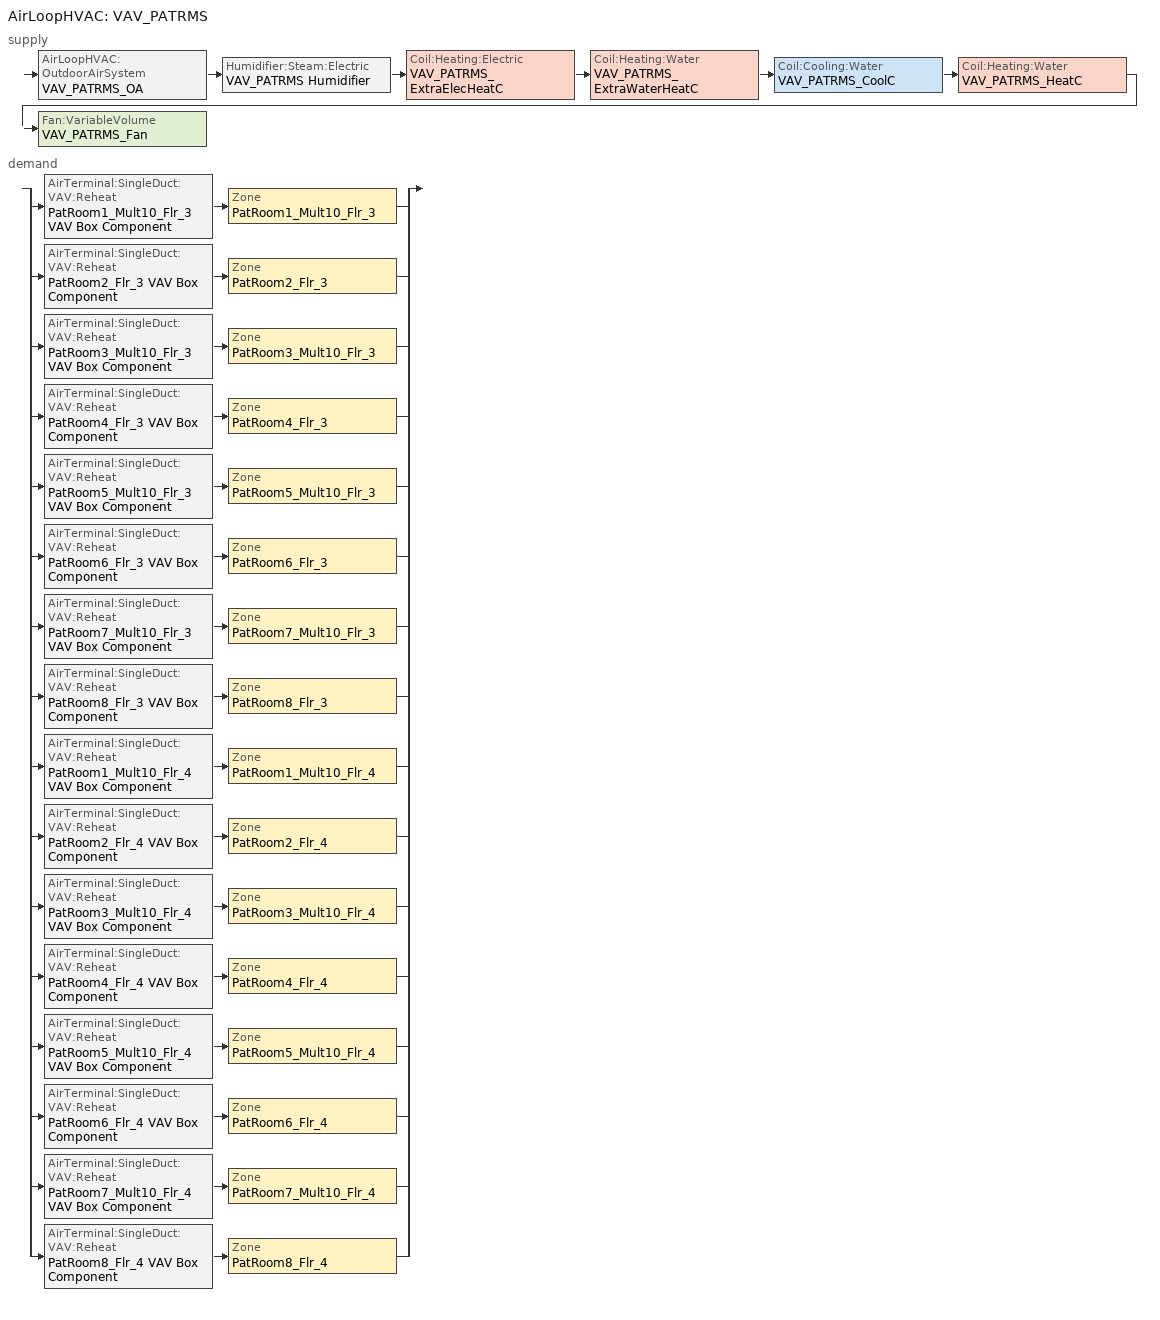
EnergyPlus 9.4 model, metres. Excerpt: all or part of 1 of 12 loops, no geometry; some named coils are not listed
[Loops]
AirLoopHVAC 'VAV_PATRMS'
 supply: AirLoopHVAC:OutdoorAirSystem 'VAV_PATRMS_OA' > Humidifier:Steam:Electric 'VAV_PATRMS Humidifier' > Coil:Heating:Electric 'VAV_PATRMS_ExtraElecHeatC' > Coil:Heating:Water 'VAV_PATRMS_ExtraWaterHeatC' > Coil:Cooling:Water 'VAV_PATRMS_CoolC' > Coil:Heating:Water 'VAV_PATRMS_HeatC' > Fan:VariableVolume 'VAV_PATRMS_Fan'
 demand: split
  | AirTerminal:SingleDuct:VAV:Reheat 'PatRoom1_Mult10_Flr_3 VAV Box Component' > Zone 'PatRoom1_Mult10_Flr_3'
  | AirTerminal:SingleDuct:VAV:Reheat 'PatRoom2_Flr_3 VAV Box Component' > Zone 'PatRoom2_Flr_3'
  | AirTerminal:SingleDuct:VAV:Reheat 'PatRoom3_Mult10_Flr_3 VAV Box Component' > Zone 'PatRoom3_Mult10_Flr_3'
  | AirTerminal:SingleDuct:VAV:Reheat 'PatRoom4_Flr_3 VAV Box Component' > Zone 'PatRoom4_Flr_3'
  | AirTerminal:SingleDuct:VAV:Reheat 'PatRoom5_Mult10_Flr_3 VAV Box Component' > Zone 'PatRoom5_Mult10_Flr_3'
  | AirTerminal:SingleDuct:VAV:Reheat 'PatRoom6_Flr_3 VAV Box Component' > Zone 'PatRoom6_Flr_3'
  | AirTerminal:SingleDuct:VAV:Reheat 'PatRoom7_Mult10_Flr_3 VAV Box Component' > Zone 'PatRoom7_Mult10_Flr_3'
  | AirTerminal:SingleDuct:VAV:Reheat 'PatRoom8_Flr_3 VAV Box Component' > Zone 'PatRoom8_Flr_3'
  | AirTerminal:SingleDuct:VAV:Reheat 'PatRoom1_Mult10_Flr_4 VAV Box Component' > Zone 'PatRoom1_Mult10_Flr_4'
  | AirTerminal:SingleDuct:VAV:Reheat 'PatRoom2_Flr_4 VAV Box Component' > Zone 'PatRoom2_Flr_4'
  | AirTerminal:SingleDuct:VAV:Reheat 'PatRoom3_Mult10_Flr_4 VAV Box Component' > Zone 'PatRoom3_Mult10_Flr_4'
  | AirTerminal:SingleDuct:VAV:Reheat 'PatRoom4_Flr_4 VAV Box Component' > Zone 'PatRoom4_Flr_4'
  | AirTerminal:SingleDuct:VAV:Reheat 'PatRoom5_Mult10_Flr_4 VAV Box Component' > Zone 'PatRoom5_Mult10_Flr_4'
  | AirTerminal:SingleDuct:VAV:Reheat 'PatRoom6_Flr_4 VAV Box Component' > Zone 'PatRoom6_Flr_4'
  | AirTerminal:SingleDuct:VAV:Reheat 'PatRoom7_Mult10_Flr_4 VAV Box Component' > Zone 'PatRoom7_Mult10_Flr_4'
  | AirTerminal:SingleDuct:VAV:Reheat 'PatRoom8_Flr_4 VAV Box Component' > Zone 'PatRoom8_Flr_4'
[AirLoopHVAC]
VAV_PATRMS: Design supply air flow rate=Autosize
[AirTerminal:SingleDuct:VAV:Reheat] Availability schedule=ALWAYS_ON; Constant minimum air flow fraction=0.5; Convergence tolerance=0.001; Damper heating action=ReverseWithLimits; Maximum air flow rate=Autosize; Maximum flow fraction during reheat=0.5; Maximum hot water or steam flow rate=Autosize; Maximum reheat air temperature=40; Minimum hot water or steam flow rate=0; Zone minimum air flow input method=Constant
Name | Reheat coil
PatRoom1_Mult10_Flr_3 VAV Box Component | PatRoom1_Mult10_Flr_3 VAV Box Reheat Coil
PatRoom1_Mult10_Flr_4 VAV Box Component | PatRoom1_Mult10_Flr_4 VAV Box Reheat Coil
PatRoom2_Flr_3 VAV Box Component | PatRoom2_Flr_3 VAV Box Reheat Coil
PatRoom2_Flr_4 VAV Box Component | PatRoom2_Flr_4 VAV Box Reheat Coil
PatRoom3_Mult10_Flr_3 VAV Box Component | PatRoom3_Mult10_Flr_3 VAV Box Reheat Coil
PatRoom3_Mult10_Flr_4 VAV Box Component | PatRoom3_Mult10_Flr_4 VAV Box Reheat Coil
PatRoom4_Flr_3 VAV Box Component | PatRoom4_Flr_3 VAV Box Reheat Coil
PatRoom4_Flr_4 VAV Box Component | PatRoom4_Flr_4 VAV Box Reheat Coil
PatRoom5_Mult10_Flr_3 VAV Box Component | PatRoom5_Mult10_Flr_3 VAV Box Reheat Coil
PatRoom5_Mult10_Flr_4 VAV Box Component | PatRoom5_Mult10_Flr_4 VAV Box Reheat Coil
PatRoom6_Flr_3 VAV Box Component | PatRoom6_Flr_3 VAV Box Reheat Coil
PatRoom6_Flr_4 VAV Box Component | PatRoom6_Flr_4 VAV Box Reheat Coil
PatRoom7_Mult10_Flr_3 VAV Box Component | PatRoom7_Mult10_Flr_3 VAV Box Reheat Coil
PatRoom7_Mult10_Flr_4 VAV Box Component | PatRoom7_Mult10_Flr_4 VAV Box Reheat Coil
PatRoom8_Flr_3 VAV Box Component | PatRoom8_Flr_3 VAV Box Reheat Coil
PatRoom8_Flr_4 VAV Box Component | PatRoom8_Flr_4 VAV Box Reheat Coil
[Coil:Cooling:Water]
VAV_PATRMS_CoolC: Availability schedule=ALWAYS_ON; Design air flow rate=Autosize; Design inlet air humidity ratio=Autosize; Design inlet air temperature=Autosize; Design inlet water temperature=Autosize; Design outlet air humidity ratio=Autosize; Design outlet air temperature=Autosize; Design water flow rate=Autosize; Heat exchanger configuration=CrossFlow; Type of analysis=SimpleAnalysis
[Coil:Heating:Electric]
VAV_PATRMS_ExtraElecHeatC: Availability schedule=Patrms_ExtraElecHeatC_Sch; Efficiency=1; Nominal capacity=10000000
[Coil:Heating:Water] Rated capacity=Autosize; Rated inlet water temperature=82.2; Rated outlet water temperature=71.1
Name | Availability schedule | Performance input method | Rated inlet air temperature | Rated outlet air temperature | Rated ratio for air and water convection | Maximum water flow rate | U factor times area value
VAV_PATRMS_ExtraWaterHeatC | Patrms_ExtraWaterHeatC_Sch | NominalCapacity | 16.6 | 32.2 | 0.5
VAV_PATRMS_HeatC | ALWAYS_ON | UFactorTimesAreaAndDesignWaterFlowRate | 12.8 | 40 |  | Autosize | Autosize
[Controller:OutdoorAir]
VAV_PATRMS_OA_Controller: Economizer control action type=ModulateFlow; Economizer control type=NoEconomizer; Heat recovery bypass control type=BypassWhenOAFlowGreaterThanMinimum; Lockout type=NoLockout; Maximum outdoor air flow rate=Autosize; Minimum fraction of outdoor air schedule=VAV_PATRMS_OAminOAFracSchedule; Minimum limit type=FixedMinimum; Minimum outdoor air flow rate=Autosize; Minimum outdoor air schedule=MinOA_Sched
[Controller:WaterCoil] Actuator variable=Flow; Maximum actuated flow=Autosize; Minimum actuated flow=0
Name | Action | Control variable | Controller convergence tolerance
VAV_PATRMS_CoolC_Controller | Reverse | TemperatureAndHumidityRatio
VAV_PATRMS_ExtraWaterHeatC_Controller; VAV_PATRMS_HeatC_Controller | Normal | Temperature | 0.0001
[DesignSpecification:OutdoorAir] Outdoor air flow per zone=0; Outdoor air flow per zone floor area=0.00237024; Outdoor air method=Flow/Area
SZ DSOA PatRoom1_Mult10_Flr_3; SZ DSOA PatRoom1_Mult10_Flr_4; SZ DSOA PatRoom2_Flr_3; SZ DSOA PatRoom2_Flr_4; SZ DSOA PatRoom3_Mult10_Flr_3; SZ DSOA PatRoom3_Mult10_Flr_4; SZ DSOA PatRoom4_Flr_3; SZ DSOA PatRoom4_Flr_4; SZ DSOA PatRoom5_Mult10_Flr_3; SZ DSOA PatRoom5_Mult10_Flr_4; SZ DSOA PatRoom6_Flr_3; SZ DSOA PatRoom6_Flr_4; SZ DSOA PatRoom7_Mult10_Flr_3; SZ DSOA PatRoom7_Mult10_Flr_4; SZ DSOA PatRoom8_Flr_3; SZ DSOA PatRoom8_Flr_4
[EnergyManagementSystem:Actuator] Actuated component control type=Temperature Setpoint; Actuated component type=System Node Setpoint
Name | Actuated component unique
Patrms_ExtraElecHeatC_SP | VAV_PATRMS EXTRAELECHEATC-VAV_PATRMS_EXTRAWATERHEATCNODE
Patrms_ExtraWaterHeatC_SP | VAV_PATRMS ExtraWaterHeatC-VAV_PATRMS_CoolCNode
[EnergyManagementSystem:InternalVariable]
Patrms_FanDesignMass: Internal data index key=VAV_PATRMS_Fan; Internal data type=Fan Maximum Mass Flow Rate
[EnergyManagementSystem:OutputVariable] Type of data in variable=Averaged; Update frequency=SystemTimestep
Name | Ems variable
Patrms_ExtraElecHeatC_SP | Patrms_ExtraElecHeatC_SP
Patrms_ExtraWaterHeatC_SP | Patrms_ExtraWaterHeatC_SP
[EnergyManagementSystem:Sensor]
Name | Output variable or output meter index key | Output variable or output meter
Patrms_AfterElecHeatC_Temp | VAV_PATRMS EXTRAELECHEATC-VAV_PATRMS_EXTRAWATERHEATCNODE | System Node Temperature
Patrms_AfterHumidifier_Temp | VAV_PATRMS Humidifier-VAV_PATRMS_ExtraElecHeatCNode | System Node Temperature
Patrms_HeatC_Status | VAV_PATRMS_HeatC | Heating Coil Heating Rate
Patrms_Humidifier_Status | VAV_PATRMS Humidifier | Humidifier Water Volume Flow Rate
[Fan:VariableVolume]
VAV_PATRMS_Fan: Availability schedule=HVACOperationSchd; End use subcategory=Fan Energy; Fan power coefficient 1=0.0408; Fan power coefficient 2=0.088; Fan power coefficient 3=-0.0729; Fan power coefficient 4=0.9437; Fan power coefficient 5=0; Fan power minimum air flow rate=0; Fan power minimum flow rate input method=FixedFlowRate; Fan total efficiency=0.61425; Maximum flow rate=Autosize; Motor efficiency=0.945; Motor in airstream fraction=1; Pressure rise=1389.42
[HeatExchanger:AirToAir:SensibleAndLatent]
PATRMS OA Heat Recovery: Availability schedule=Always_On; Frost control type=ExhaustOnly; Heat exchanger type=Rotary; Initial defrost time fraction=0.167; Latent effectiveness at 75 cooling air flow=0.6; Latent effectiveness at 75 heating air flow=0.6; Latent effectiveness at 100 cooling air flow=0.6; Latent effectiveness at 100 heating air flow=0.6; Nominal electric power=3273.23; Nominal supply air flow rate=Autosize; Rate of defrost time fraction increase=1.44; Sensible effectiveness at 75 cooling air flow=0.75; Sensible effectiveness at 75 heating air flow=0.7; Sensible effectiveness at 100 cooling air flow=0.75; Sensible effectiveness at 100 heating air flow=0.7; Supply air outlet temperature control=Yes; Threshold temperature=-23.3
[Humidifier:Steam:Electric]
VAV_PATRMS Humidifier: Availability schedule=ALWAYS_ON; Rated capacity=3.72e-05; Rated fan power=0; Rated power=100000; Standby power=0
[SetpointManager:MixedAir] Control variable=Temperature
Name | Setpoint node or nodelist
VAV_PATRMS_CoolC SAT Manager | VAV_PATRMS_CoolC-VAV_PATRMS_HeatCNode
VAV_PATRMS_ExtraElecHeatC Air Temp Manager | VAV_PATRMS ExtraElecHeatC-VAV_PATRMS_ExtraWaterHeatCNode
VAV_PATRMS_ExtraWaterHeatC Air Temp Manager | VAV_PATRMS ExtraWaterHeatC-VAV_PATRMS_CoolCNode
VAV_PATRMS_OAMixed Air Temp Manager | VAV_PATRMS_OA-VAV_PATRMS HumidifierNode
[SetpointManager:MultiZone:Humidity:Maximum]
VAV_PATRMS_CoolC HUMRAT setpoint: Hvac air loop=VAV_PATRMS; Setpoint node or nodelist=VAV_PATRMS_CoolC-VAV_PATRMS_HeatCNode
[SetpointManager:MultiZone:Humidity:Minimum]
VAV_PATRMS Humidifier HUMRAT setpoint: Hvac air loop=VAV_PATRMS; Setpoint node or nodelist=VAV_PATRMS Humidifier-VAV_PATRMS_ExtraElecHeatCNode
[SetpointManager:OutdoorAirPretreat]
PATRMS Heat Exhchanger Supply Air Temp Manager: Control variable=Temperature; Maximum setpoint humidity ratio=1; Maximum setpoint temperature=99; Minimum setpoint humidity ratio=1e-05; Minimum setpoint temperature=-99; Setpoint node or nodelist=PATRMS Heat Recovery Outlet Node
[Sizing:System]
VAV_PATRMS: 100 outdoor air in cooling=No; 100 outdoor air in heating=No; Central cooling capacity control method=OnOff; Central cooling design supply air humidity ratio=0.007; Central cooling design supply air temperature=12.8; Central heating design supply air humidity ratio=0.008; Central heating design supply air temperature=12.8; Central heating maximum system air flow ratio=0.5; Cooling design capacity=Autosize; Cooling design capacity method=CoolingDesignCapacity; Cooling supply air flow rate=0; Cooling supply air flow rate method=DesignDay; Design outdoor air flow rate=Autosize; Heating design capacity=Autosize; Heating design capacity method=HeatingDesignCapacity; Heating supply air flow rate=0; Heating supply air flow rate method=DesignDay; Precool design humidity ratio=0.008; Precool design temperature=12.8; Preheat design humidity ratio=0.008; Preheat design temperature=7; System outdoor air method=ZoneSum; Type of load to size on=Sensible; Type of zone sum to use=NonCoincident; Zone maximum outdoor air fraction=1
[Sizing:Zone] Account for dedicated outdoor air system=No; Cooling design air flow method=DesignDayWithLimit; Cooling design air flow rate=0; Cooling minimum air flow=0; Cooling minimum air flow fraction=0; Cooling minimum air flow per zone floor area=0.00711111; Dedicated outdoor air high setpoint temperature for design=Autosize; Dedicated outdoor air low setpoint temperature for design=Autosize; Dedicated outdoor air system control strategy=NeutralSupplyAir; Heating design air flow method=DesignDay; Heating design air flow rate=0; Zone cooling design supply air humidity ratio=0.007; Zone cooling design supply air temperature=12.8; Zone cooling design supply air temperature input method=SupplyAirTemperature; Zone cooling sizing factor=0; Zone heating design supply air humidity ratio=0.008; Zone heating design supply air temperature=40; Zone heating design supply air temperature input method=SupplyAirTemperature; Zone heating sizing factor=0
Name | Design specification outdoor air object
PatRoom1_Mult10_Flr_3 | SZ DSOA PatRoom1_Mult10_Flr_3
PatRoom2_Flr_3 | SZ DSOA PatRoom2_Flr_3
PatRoom3_Mult10_Flr_3 | SZ DSOA PatRoom3_Mult10_Flr_3
PatRoom4_Flr_3 | SZ DSOA PatRoom4_Flr_3
PatRoom5_Mult10_Flr_3 | SZ DSOA PatRoom5_Mult10_Flr_3
PatRoom6_Flr_3 | SZ DSOA PatRoom6_Flr_3
PatRoom7_Mult10_Flr_3 | SZ DSOA PatRoom7_Mult10_Flr_3
PatRoom8_Flr_3 | SZ DSOA PatRoom8_Flr_3
PatRoom1_Mult10_Flr_4 | SZ DSOA PatRoom1_Mult10_Flr_4
PatRoom2_Flr_4 | SZ DSOA PatRoom2_Flr_4
PatRoom3_Mult10_Flr_4 | SZ DSOA PatRoom3_Mult10_Flr_4
PatRoom4_Flr_4 | SZ DSOA PatRoom4_Flr_4
PatRoom5_Mult10_Flr_4 | SZ DSOA PatRoom5_Mult10_Flr_4
PatRoom6_Flr_4 | SZ DSOA PatRoom6_Flr_4
PatRoom7_Mult10_Flr_4 | SZ DSOA PatRoom7_Mult10_Flr_4
PatRoom8_Flr_4 | SZ DSOA PatRoom8_Flr_4
[ThermostatSetpoint:DualSetpoint] Cooling setpoint temperature schedule=ClgSetP_Sch; Heating setpoint temperature schedule=HtgSetP_Sch
PatRoom1_Mult10_Flr_3 DualSPSched; PatRoom1_Mult10_Flr_4 DualSPSched; PatRoom2_Flr_3 DualSPSched; PatRoom2_Flr_4 DualSPSched; PatRoom3_Mult10_Flr_3 DualSPSched; PatRoom3_Mult10_Flr_4 DualSPSched; PatRoom4_Flr_3 DualSPSched; PatRoom4_Flr_4 DualSPSched; PatRoom5_Mult10_Flr_3 DualSPSched; PatRoom5_Mult10_Flr_4 DualSPSched; PatRoom6_Flr_3 DualSPSched; PatRoom6_Flr_4 DualSPSched; PatRoom7_Mult10_Flr_3 DualSPSched; PatRoom7_Mult10_Flr_4 DualSPSched; PatRoom8_Flr_3 DualSPSched; PatRoom8_Flr_4 DualSPSched
[ZoneControl:Thermostat] Control type schedule=Dual Zone Control Type Sched
Name | Zone or zonelist | Control 1
PatRoom1_Mult10_Flr_3 Thermostat | PatRoom1_Mult10_Flr_3 | PatRoom1_Mult10_Flr_3 DualSPSched
PatRoom1_Mult10_Flr_4 Thermostat | PatRoom1_Mult10_Flr_4 | PatRoom1_Mult10_Flr_4 DualSPSched
PatRoom2_Flr_3 Thermostat | PatRoom2_Flr_3 | PatRoom2_Flr_3 DualSPSched
PatRoom2_Flr_4 Thermostat | PatRoom2_Flr_4 | PatRoom2_Flr_4 DualSPSched
PatRoom3_Mult10_Flr_3 Thermostat | PatRoom3_Mult10_Flr_3 | PatRoom3_Mult10_Flr_3 DualSPSched
PatRoom3_Mult10_Flr_4 Thermostat | PatRoom3_Mult10_Flr_4 | PatRoom3_Mult10_Flr_4 DualSPSched
PatRoom4_Flr_3 Thermostat | PatRoom4_Flr_3 | PatRoom4_Flr_3 DualSPSched
PatRoom4_Flr_4 Thermostat | PatRoom4_Flr_4 | PatRoom4_Flr_4 DualSPSched
PatRoom5_Mult10_Flr_3 Thermostat | PatRoom5_Mult10_Flr_3 | PatRoom5_Mult10_Flr_3 DualSPSched
PatRoom5_Mult10_Flr_4 Thermostat | PatRoom5_Mult10_Flr_4 | PatRoom5_Mult10_Flr_4 DualSPSched
PatRoom6_Flr_3 Thermostat | PatRoom6_Flr_3 | PatRoom6_Flr_3 DualSPSched
PatRoom6_Flr_4 Thermostat | PatRoom6_Flr_4 | PatRoom6_Flr_4 DualSPSched
PatRoom7_Mult10_Flr_3 Thermostat | PatRoom7_Mult10_Flr_3 | PatRoom7_Mult10_Flr_3 DualSPSched
PatRoom7_Mult10_Flr_4 Thermostat | PatRoom7_Mult10_Flr_4 | PatRoom7_Mult10_Flr_4 DualSPSched
PatRoom8_Flr_3 Thermostat | PatRoom8_Flr_3 | PatRoom8_Flr_3 DualSPSched
PatRoom8_Flr_4 Thermostat | PatRoom8_Flr_4 | PatRoom8_Flr_4 DualSPSched
[Zone equipment]
PatRoom1_Mult10_Flr_3: PatRoom1_Mult10_Flr_3 VAV Box Component
PatRoom1_Mult10_Flr_4: PatRoom1_Mult10_Flr_4 VAV Box Component
PatRoom2_Flr_3: PatRoom2_Flr_3 VAV Box Component
PatRoom2_Flr_4: PatRoom2_Flr_4 VAV Box Component
PatRoom3_Mult10_Flr_3: PatRoom3_Mult10_Flr_3 VAV Box Component
PatRoom3_Mult10_Flr_4: PatRoom3_Mult10_Flr_4 VAV Box Component
PatRoom4_Flr_3: PatRoom4_Flr_3 VAV Box Component
PatRoom4_Flr_4: PatRoom4_Flr_4 VAV Box Component
PatRoom5_Mult10_Flr_3: PatRoom5_Mult10_Flr_3 VAV Box Component
PatRoom5_Mult10_Flr_4: PatRoom5_Mult10_Flr_4 VAV Box Component
PatRoom6_Flr_3: PatRoom6_Flr_3 VAV Box Component
PatRoom6_Flr_4: PatRoom6_Flr_4 VAV Box Component
PatRoom7_Mult10_Flr_3: PatRoom7_Mult10_Flr_3 VAV Box Component
PatRoom7_Mult10_Flr_4: PatRoom7_Mult10_Flr_4 VAV Box Component
PatRoom8_Flr_3: PatRoom8_Flr_3 VAV Box Component
PatRoom8_Flr_4: PatRoom8_Flr_4 VAV Box Component
[Schedule:Compact]
ALWAYS_ON; HVACOperationSchd; MinOA_Sched; Patrms_ExtraElecHeatC_Sch; Patrms_ExtraWaterHeatC_Sch: Through: 12/31, For: AllDays, Until: 24:00, 1
CLGSETP_SCH: Through: 12/31, For: AllDays, Until: 24:00, 24
Dual Zone Control Type Sched: Through: 12/31, For: AllDays, Until: 24:00, 4
HTGSETP_SCH: Through: 12/31, For: ALLDays, Until: 24:00, 21
VAV_PATRMS_OAminOAFracSchedule: Through: 12/31, For: AllDays, Until: 24:00, 0.33
